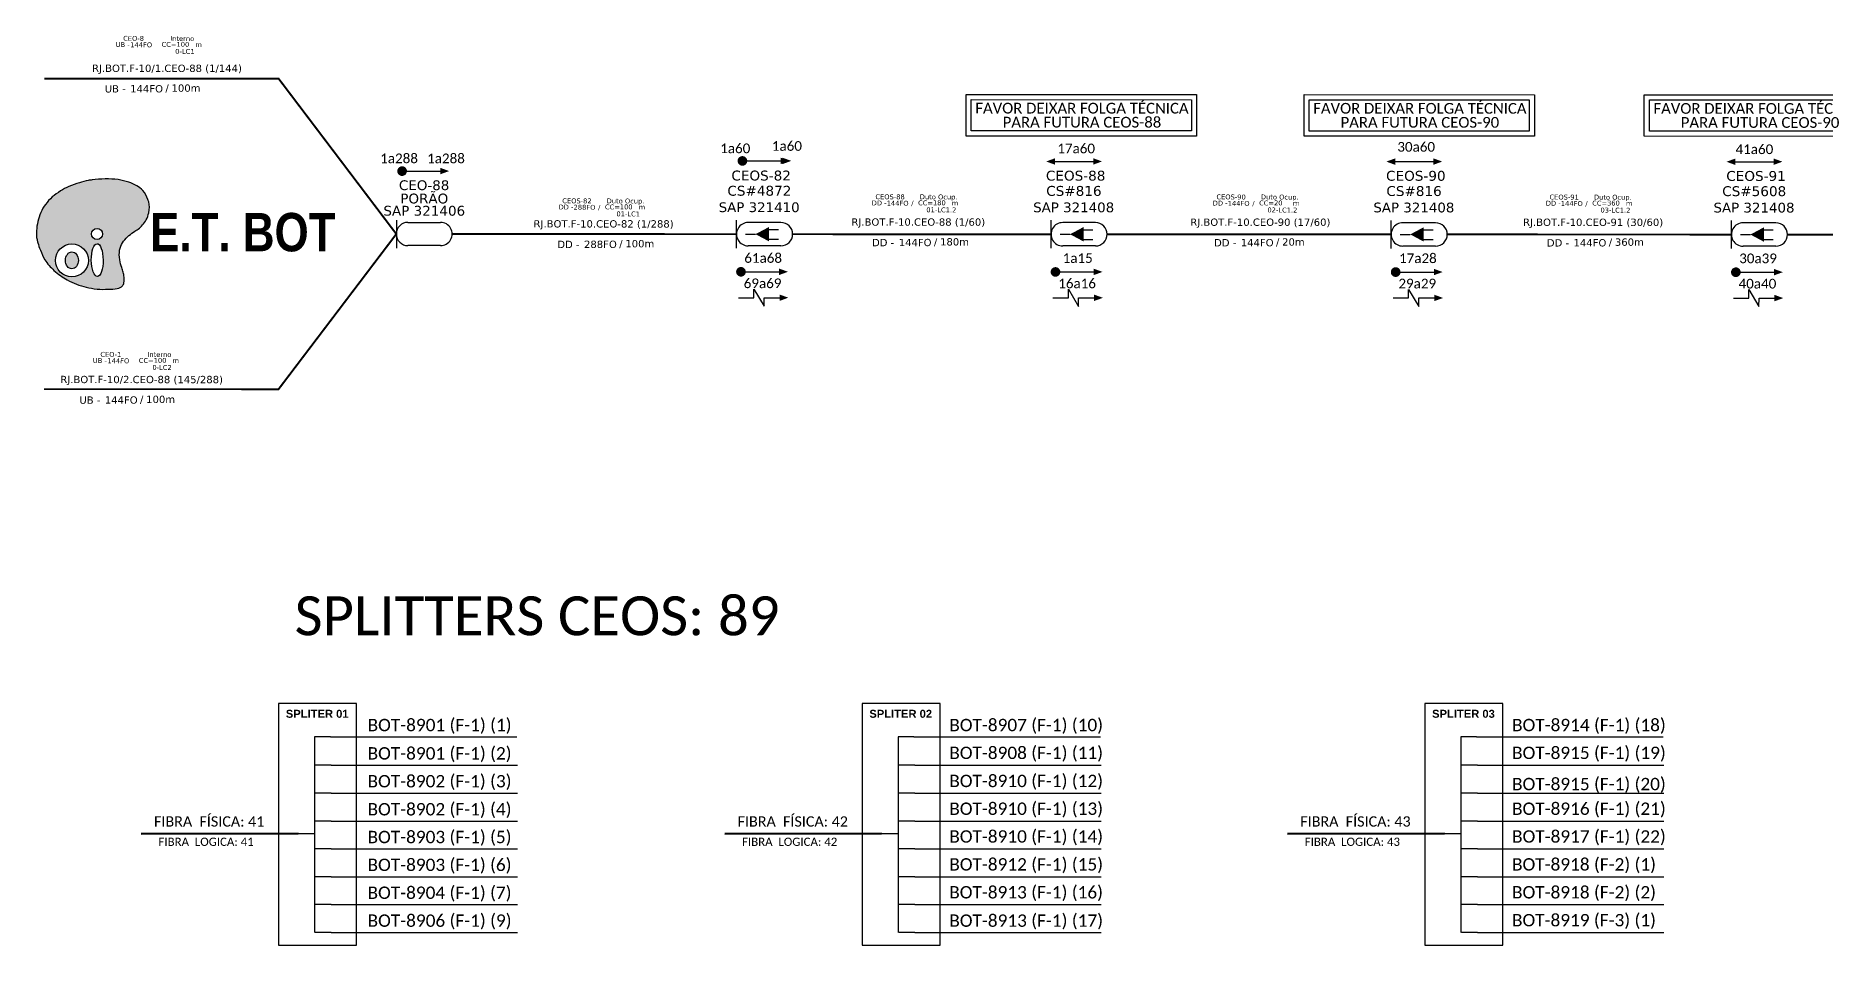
# Model space of a CAD drawing. Header units: millimetres. Extents: x 173500 to 235718, y 275831 to 364053.
# Drawn here: x 174985 to 214691, y 343879 to 364053 of the extents above; entities that cross this region are included whole.
import ezdxf
from ezdxf.enums import TextEntityAlignment as Align

# ---------------------------------------------------------------- set-up
doc = ezdxf.new("R2010")
doc.units = ezdxf.units.MM
doc.header["$LTSCALE"] = 0.1
doc.header["$MEASUREMENT"] = 0
for name, color, linetype in [('20.4-CEOS', 1, 'Continuous'), ('20.5-CABO AÉREO', 1, 'Continuous'), ('20.5-CEO', 1, 'Continuous'), ('E.T.', 7, 'Continuous'), ('label_cabos', 7, 'Continuous'), ('SETA', 7, 'Continuous')]:
    doc.layers.add(name, color=color, linetype=linetype)
doc.layers.add('40.1-ETIQUETAS', color=1, linetype='Continuous', lineweight=20)
doc.styles.add('siredit', font='verdana.ttf')
doc.styles.get("Standard").update_dxf_attribs({"font": 'arial.ttf'})
doc.styles.add('SWISS BIT', font='swisscb.ttf')

# ---------------------------------------------------------------- blocks, each defined once
blk = doc.blocks.new('ETIQUETA_RS5F')
at = {"layer": '40.1-ETIQUETAS', "color": 0, "style": 'siredit'}
blk.add_text('/', height=1.5, dxfattribs=at).set_placement((1.55, -1.95), align=Align.MIDDLE_RIGHT)
for tag, p in [('ETIQUETA_R_PRIMARIA', (1.18, 4.1)), ('ETIQUETA_R_SECUNDARIA', (1.18, 2.1)), ('F_ATIVAS/F_MORTAS', (1.11, -4.24))]:
    blk.add_attdef(tag, text='', height=1.5, dxfattribs=at).set_placement(p, align=Align.MIDDLE_CENTER)
for tag, p in [('TIPO_CABO', (-6.62, -2.12)), ('CAP_CABO', (0.37, -2.09))]:
    blk.add_attdef(tag, text='', height=1.5, dxfattribs=at).set_placement(p, align=Align.MIDDLE_RIGHT)
blk.add_attdef('METROS', text='', height=1.5, dxfattribs=at).set_placement((2.11, -1.95), align=Align.MIDDLE_LEFT)
for tag, p in [('FUSÃO_1', (0.82, -8.39)), ('FUSÃO_2', (0.82, -10.6)), ('FUSÃO_3', (0.82, -12.93)), ('FUSÃO_4', (0.82, -15.14)), ('FUSÃO_5', (0.82, -17.16))]:
    blk.add_attdef(tag, text='', height=1.5, dxfattribs=at).set_placement(p, align=Align.CENTER)
blk = doc.blocks.new('OI')
h = blk.add_hatch(color=40)
edge = h.paths.add_edge_path()
edge.add_spline(control_points=[(4.35, -0.67), (3.92, -0.99), (3.26, -1.5), (2.81, -2.59), (2.9, -3.5), (3.06, -4.27), (3.31, -4.85), (3.37, -5.39), (3.4, -5.88), (3.2, -6.4), (2.54, -6.61), (1.65, -6.63), (0.55, -6.67), (-0.56, -6.42), (-1.61, -6.14), (-2.77, -5.61), (-3.92, -4.77), (-4.89, -3.7), (-5.34, -2.65), (-5.6, -1.94), (-5.85, -0.96), (-5.71, 0.47), (-5.1, 2.02), (-4.14, 3.02), (-3.3, 3.61), (-2.37, 4.16), (-1.36, 4.44), (-0.56, 4.7), (0.79, 4.85), (2.24, 4.97), (3.79, 4.57), (4.67, 4.21), (5.44, 3.65), (5.76, 2.99), (6.03, 2.21), (6.01, 1.46), (5.72, 0.64), (5.31, 0.08), (4.88, -0.38), (4.51, -0.55), (4.35, -0.67)], knot_values=[0, 0, 0, 0, 1.60434, 2.417191, 3.427595, 4.282808, 4.776746, 5.304182, 5.888771, 6.258406, 6.858137, 7.79129, 8.986195, 10.124242, 11.187857, 12.242908, 13.953784, 15.414161, 16.515391, 17.349188, 17.675853, 19.552021, 21.515531, 22.568638, 23.63245, 24.621084, 25.782718, 26.745347, 27.142653, 29.870543, 31.004649, 31.921532, 32.709589, 33.801391, 34.042471, 35.192333, 35.971461, 36.628871, 37.254359, 37.836911, 37.836911, 37.836911, 37.836911], degree=3, periodic=0)
h.paths.add_polyline_path([(1.13, -0.87, -1), (-0.04, -0.87, -1)], flags=16)
edge = h.paths.add_edge_path(flags=16)
edge.add_ellipse((0.56, -3.59), major_axis=(-0.02, 1.71), ratio=0.361305, start_angle=0, end_angle=360)
h.paths.add_polyline_path([(-0.36, -3.62, -1), (-3.8, -3.62, -1)], flags=16)
edge = h.paths.add_edge_path(flags=0)
edge.add_ellipse((-2.08, -3.62), major_axis=(0, 0.885), ratio=0.758294, start_angle=0, end_angle=360)
at = {"color": 40}
for centre, radius in [((0.54, -0.87), 0.587), ((-2.08, -3.62), 1.72)]:
    blk.add_circle(centre, radius, dxfattribs=at)
blk.add_ellipse((-2.08, -3.62), major_axis=(0, 0.885), ratio=0.758294, start_param=-3.141592653589792, end_param=3.141592653589792, dxfattribs=at)
blk.add_ellipse((0.56, -3.59), major_axis=(-0.02, 1.71), ratio=0.361305, dxfattribs=at)
at = {"color": 40, "start_tangent": (-0.800898, -0.598801), "end_tangent": (-0.800898, -0.598801)}
blk.add_spline([(4.35, -0.67), (3.2, -1.78), (2.9, -2.54), (2.92, -3.55), (3.12, -4.38), (3.28, -4.85), (3.37, -5.37), (3.35, -5.95), (3.2, -6.29), (2.66, -6.55), (1.73, -6.63), (0.54, -6.62), (-0.58, -6.41), (-1.6, -6.11), (-2.56, -5.67), (-3.95, -4.67), (-4.89, -3.56), (-5.37, -2.56), (-5.64, -1.78), (-5.72, -1.46), (-5.63, 0.42), (-4.84, 2.22), (-4.13, 2.99), (-3.27, 3.62), (-2.4, 4.09), (-1.3, 4.47), (-0.37, 4.72), (0.02, 4.77), (2.75, 4.8), (3.85, 4.53), (4.69, 4.16), (5.31, 3.68), (5.85, 2.73), (5.93, 2.5), (5.94, 1.35), (5.67, 0.62), (5.29, 0.08), (4.84, -0.36), (4.35, -0.67)], degree=3, dxfattribs=at)
blk = doc.blocks.new('Inst CB DT OCUP CFOA-SM-DD-S-288-TS')
at = {"layer": 'label_cabos', "color": 0, "style": 'siredit'}
for tag, flags, p in [('ID_ATIVIDADE', 3, (1.31, 2.67)), ('FATOR', 1, (11.56, 2.55))]:
    blk.add_attdef(tag, text='', height=1, rotation=359.69, dxfattribs=dict(at, flags=flags)).set_placement(p, align=Align.MIDDLE_CENTER)
for tag, p in [('TIPO_CABO', (1.11, 0)), ('DESTINO_CABO', (3.13, 1.26)), ('CABO', (4.69, -0.05)), ('/', (7.71, -0.05)), ('LANCE', (10.41, 0.02)), ('TIPO_CABO', (13.11, 1.24)), ('UND', (16.46, 0)), ('FID', (13.65, -1.41))]:
    blk.add_attdef(tag, text='', height=1, rotation=359.69, dxfattribs=at).set_placement(p, align=Align.MIDDLE_CENTER)
blk.add_attdef('QTDE', (11.93, -0.45), '', height=1, rotation=359.69, dxfattribs=at)
blk = doc.blocks.new('Inst CB DT OCUP CFOA-SM-DD-S-144')
at = {"layer": 'label_cabos', "color": 0, "style": 'siredit'}
for tag, flags, p in [('ID_ATIVIDADE', 3, (1.31, 2.67)), ('FATOR', 1, (11.56, 2.55))]:
    blk.add_attdef(tag, text='', height=1, rotation=359.69, dxfattribs=dict(at, flags=flags)).set_placement(p, align=Align.MIDDLE_CENTER)
for tag, p in [('TIPO_CABO', (1.11, 0)), ('DESTINO_CABO', (3.13, 1.26)), ('CABO', (4.69, -0.05)), ('/', (7.71, -0.05)), ('LANCE', (10.41, 0.02)), ('TIPO_CABO', (13.11, 1.24)), ('UND', (16.46, 0)), ('FID', (13.65, -1.41))]:
    blk.add_attdef(tag, text='', height=1, rotation=359.69, dxfattribs=at).set_placement(p, align=Align.MIDDLE_CENTER)
blk.add_attdef('QTDE', (11.93, -0.45), '', height=1, rotation=359.69, dxfattribs=at)
blk = doc.blocks.new('Inst CB INT CFOI-SM-UB-144')
at = {"layer": 'label_cabos', "color": 0, "style": 'siredit'}
for tag, flags, p in [('ID_ATIVIDADE', 3, (1.31, 2.67)), ('/', 2, (7.71, -0.05)), ('FATOR', 1, (11.56, 2.55))]:
    blk.add_attdef(tag, text='', height=1, rotation=359.69, dxfattribs=dict(at, flags=flags)).set_placement(p, align=Align.MIDDLE_CENTER)
for tag, p in [('TIPO_CABO', (1.11, 0)), ('DESTINO_CABO', (3.13, 1.26)), ('CABO', (4.69, -0.05)), ('LANCE', (10.41, 0.02)), ('TIPO_CABO', (13.11, 1.24)), ('UND', (16.46, 0)), ('FID', (13.65, -1.41))]:
    blk.add_attdef(tag, text='', height=1, rotation=359.69, dxfattribs=at).set_placement(p, align=Align.MIDDLE_CENTER)
blk.add_attdef('QTDE', (11.93, -0.45), '', height=1, rotation=359.69, dxfattribs=at)
blk = doc.blocks.new('*U54')
at = {"layer": '20.5-CEO'}
for p, q in [((-1.56, 1.26), (1.8, 1.26)), ((1.8, -1.13), (-1.56, -1.13))]:
    blk.add_line(p, q, dxfattribs=at)
blk.add_lwpolyline([(-2.75, 1.51), (-2.75, -1.38)], dxfattribs=at)
for centre, start, end in [((-1.56, 0.07), 90, 270), ((1.8, 0.07), 270, 90)]:
    blk.add_arc(centre, 1.2, start, end, dxfattribs=at)
at = {"layer": '20.5-CEO', "color": 7, "style": 'siredit'}
for tag, p in [('FID', (0.11, 5.61)), ('LOCAL', (0.12, 4.23)), ('SAP', (0.12, 2.97)), ('FIBRAS_RESERVA', (0.12, -1.94))]:
    blk.add_attdef(tag, text='', height=1.01, dxfattribs=at).set_placement(p, align=Align.TOP_CENTER)
for tag, flags, p in [('ID_ATIVIDADE', 3, (0.11, -3.51)), ('FATOR', 1, (0.11, -4.82))]:
    blk.add_attdef(tag, text='', height=1.01, dxfattribs=dict(at, flags=flags)).set_placement(p, align=Align.TOP_CENTER)
at = {"layer": '20.5-CEO', "color": 7, "style": 'siredit', "flags": 3}
blk.add_attdef('QTDE', (-4.88, -7.06), '', height=1.01, dxfattribs=at)

msp = doc.modelspace()

# ---------------------------------------------------------------- linework, layer by layer
at = {"color": 7, "linetype": 'Continuous'}
for p, q in [((181169, 348500), (181169, 344157)), ((181521, 348500), (181169, 348500)), ((194118, 348500), (194118, 344157)), ((194470, 348500), (194118, 348500)), ((206604, 348500), (206604, 344157)), ((206956, 348500), (206604, 348500)), ((181539, 347871), (181187, 347871)), ((194488, 347871), (194136, 347871)), ((206974, 347871), (206622, 347871)), ((181539, 347252), (181187, 347252)), ((194488, 347252), (194136, 347252)), ((206974, 347252), (206622, 347252)), ((180804, 346357), (181168, 346357)), ((181539, 346630), (181187, 346630)), ((193753, 346357), (194117, 346357)), ((194488, 346630), (194136, 346630)), ((206240, 346357), (206603, 346357)), ((206974, 346630), (206622, 346630)), ((181539, 346014), (181187, 346014)), ((194488, 346014), (194136, 346014)), ((206974, 346014), (206622, 346014)), ((181539, 345397), (181187, 345397)), ((194488, 345397), (194136, 345397)), ((206974, 345397), (206622, 345397)), ((181539, 344778), (181187, 344778)), ((194488, 344778), (194136, 344778)), ((206974, 344778), (206622, 344778)), ((181539, 344160), (181187, 344160)), ((194488, 344160), (194136, 344160)), ((206974, 344160), (206622, 344160))]:
    msp.add_line(p, q, dxfattribs=at)
at = {"color": 10, "linetype": 'Continuous'}
for p, q in [((181521, 348500), (185658, 348498)), ((194470, 348500), (198607, 348498)), ((206956, 348500), (211093, 348498)), ((181539, 347871), (185676, 347870)), ((194488, 347871), (198625, 347870)), ((206974, 347871), (211111, 347870)), ((181539, 347253), (185676, 347252)), ((194488, 347253), (198625, 347252)), ((206974, 347253), (211111, 347252)), ((181539, 346631), (185676, 346630)), ((194488, 346631), (198625, 346630)), ((206974, 346631), (211111, 346630)), ((181539, 346015), (185676, 346014)), ((194488, 346015), (198625, 346014)), ((206974, 346015), (211111, 346014)), ((181539, 345398), (185676, 345397)), ((194488, 345398), (198625, 345397)), ((206974, 345398), (211111, 345397)), ((181539, 344779), (185676, 344778)), ((194488, 344779), (198625, 344778)), ((206974, 344779), (211111, 344778)), ((181539, 344160), (185676, 344159)), ((194487, 344160), (198625, 344159)), ((206974, 344160), (211111, 344159))]:
    msp.add_line(p, q, dxfattribs=at)
at = {"color": 1, "linetype": 'Continuous', "lineweight": 60}
for p, q in [((180804, 346357), (177326, 346346)), ((193753, 346357), (190275, 346346)), ((206240, 346357), (202761, 346346))]:
    msp.add_line(p, q, dxfattribs=at)
at = {"color": 3, "ltscale": 9e-07}
for points in [[(195630, 362751), (200741, 362749), (200741, 361827), (195630, 361829)], [(195744, 362637), (200627, 362635), (200627, 361941), (195743, 361943)], [(203128, 362748), (208239, 362746), (208239, 361825), (203128, 361827)], [(203242, 362634), (208125, 362632), (208125, 361938), (203242, 361940)], [(210677, 362745), (215787, 362743), (215787, 361822), (210676, 361824)], [(210790, 362631), (215674, 362630), (215673, 361935), (210790, 361937)]]:
    msp.add_lwpolyline(points, close=True, dxfattribs=at)
at = {"color": 0, "const_width": 107}
for points in [[(190611, 361277, 1), (190718, 361277, 1)], [(183060, 361051, 1), (183167, 361051, 1)], [(190579, 358817, 1), (190686, 358817, 1)], [(197558, 358814, 1), (197665, 358814, 1)], [(205106, 358811, 1), (205214, 358811, 1)], [(212655, 358808, 1), (212762, 358808, 1)]]:
    msp.add_lwpolyline(points, format="xyb", close=True, dxfattribs=at)
at = {"color": 0}
for points in [[(190919, 358243), (190920, 358432), (191146, 358054), (191146, 358243)], [(197898, 358240), (197899, 358430), (198125, 358051), (198125, 358240)], [(205447, 358237), (205447, 358427), (205673, 358048), (205673, 358237)], [(212995, 358234), (212995, 358424), (213221, 358045), (213222, 358234)]]:
    msp.add_lwpolyline(points, dxfattribs=at)
at = {"color": 7}
for points in [[(180372, 343879), (182100, 343879), (182100, 349244), (180372, 349244)], [(193321, 343879), (195049, 343879), (195049, 349244), (193321, 349244)], [(205808, 343879), (207536, 343879), (207536, 349244), (205808, 349244)]]:
    msp.add_lwpolyline(points, close=True, dxfattribs=at)
at = {"layer": '20.4-CEOS'}
for p, q in [((191519, 359911), (190793, 359911)), ((191519, 359393), (190793, 359393))]:
    msp.add_line(p, q, dxfattribs=at)
at = {"layer": '20.4-CEOS', "color": 252}
for p, q in [((198498, 359909), (197772, 359909)), ((206046, 359905), (205320, 359906)), ((213595, 359903), (212868, 359903)), ((198498, 359391), (197772, 359391)), ((206046, 359388), (205320, 359388)), ((213595, 359385), (212868, 359385))]:
    msp.add_line(p, q, dxfattribs=at)
at = {"layer": '20.4-CEOS'}
for points in [[(190534, 359340), (190534, 359965)], [(191242, 359755), (191462, 359755)], [(191242, 359755), (191462, 359755)], [(190735, 359652), (190955, 359652)], [(190735, 359652), (190955, 359652)], [(191242, 359539), (191462, 359539)], [(191242, 359539), (191462, 359539)]]:
    msp.add_lwpolyline(points, dxfattribs=at)
msp.add_lwpolyline([(190955, 359652, 0, 320, 0), (191255, 359652, 320, 320, 0)], format="xyseb", dxfattribs=at)
msp.add_lwpolyline([(190955, 359652, 0, 320, 0), (191255, 359652, 320, 320, 0)], format="xyseb", dxfattribs=at)
at = {"layer": '20.4-CEOS', "color": 252}
for points in [[(197513, 359338), (197513, 359962)], [(198221, 359752), (198441, 359752)], [(198221, 359752), (198441, 359752)], [(205061, 359335), (205061, 359959)], [(205769, 359749), (205990, 359749)], [(205769, 359749), (205990, 359749)], [(212609, 359332), (212609, 359956)], [(213318, 359746), (213538, 359746)], [(213318, 359746), (213538, 359746)], [(197714, 359650), (197934, 359650)], [(197714, 359650), (197934, 359650)], [(198221, 359537), (198441, 359537)], [(198221, 359537), (198441, 359537)], [(205262, 359647), (205483, 359647)], [(205262, 359647), (205483, 359647)], [(205769, 359534), (205990, 359534)], [(205769, 359534), (205990, 359534)], [(212810, 359644), (213031, 359644)], [(212810, 359644), (213031, 359644)], [(213317, 359531), (213538, 359531)], [(213317, 359531), (213538, 359531)]]:
    msp.add_lwpolyline(points, dxfattribs=at)
for points in [[(197934, 359650, 0, 320, 0), (198234, 359650, 320, 320, 0)], [(197934, 359650, 0, 320, 0), (198234, 359650, 320, 320, 0)], [(205483, 359647, 0, 320, 0), (205783, 359647, 320, 320, 0)], [(205483, 359647, 0, 320, 0), (205783, 359647, 320, 320, 0)], [(213031, 359644, 0, 320, 0), (213331, 359644, 320, 320, 0)], [(213031, 359644, 0, 320, 0), (213331, 359644, 320, 320, 0)]]:
    msp.add_lwpolyline(points, format="xyseb", dxfattribs=at)
at = {"layer": '20.4-CEOS'}
for centre, start, end in [((190793, 359652), 89.9784, 269.9784), ((191519, 359652), 269.9784, 89.9784)]:
    msp.add_arc(centre, 259, start, end, dxfattribs=at)
at = {"layer": '20.4-CEOS', "color": 252}
for centre, start, end in [((197772, 359650), 89.9784, 269.9784), ((198498, 359650), 269.9784, 89.9784), ((205320, 359647), 89.9784, 269.9784), ((206046, 359646), 269.9784, 89.9784), ((212868, 359644), 89.9784, 269.9784), ((213595, 359644), 269.9784, 89.9784)]:
    msp.add_arc(centre, 259, start, end, dxfattribs=at)
at = {"layer": '20.5-CABO AÉREO', "ltscale": 50, "const_width": 43.3}
for points in [[(175173, 363102), (180375, 363100), (182985, 359655)], [(175170, 356214), (180372, 356213), (182985, 359655)], [(184230, 359655), (190534, 359652)], [(191778, 359652), (197513, 359650)], [(198757, 359649), (205061, 359647)], [(206305, 359646), (212609, 359644)], [(213854, 359644), (219731, 359641)]]:
    msp.add_lwpolyline(points, dxfattribs=at)
at = {"layer": 'SETA', "color": 0}
for points in [[(183114, 361051), (184035, 361051)], [(190665, 361277), (191586, 361276)], [(190705, 361277), (191626, 361276)], [(197601, 361265), (198522, 361264)], [(205149, 361262), (206070, 361261)], [(212698, 361259), (213618, 361258)], [(190633, 358817), (191554, 358816)], [(197612, 358814), (198533, 358814)], [(205160, 358811), (206081, 358811)], [(212708, 358808), (213629, 358808)], [(190577, 358243), (190919, 358243)], [(191146, 358243), (191488, 358243)], [(197556, 358241), (197898, 358240)], [(198125, 358240), (198467, 358240)], [(205105, 358237), (205447, 358237)], [(205673, 358237), (206015, 358237)], [(212653, 358235), (212995, 358234)], [(213222, 358234), (213564, 358234)]]:
    msp.add_lwpolyline(points, dxfattribs=at)
for points in [[(191512, 361349), (191708, 361278), (191512, 361206)], [(191552, 361349), (191748, 361278), (191552, 361206)], [(197601, 361336), (197405, 361265), (197601, 361193)], [(198448, 361337), (198644, 361266), (198448, 361194)], [(205149, 361333), (204953, 361262), (205149, 361190)], [(205996, 361334), (206192, 361263), (205996, 361191)], [(212698, 361330), (212501, 361259), (212697, 361187)], [(213545, 361331), (213741, 361260), (213545, 361188)], [(183961, 361124), (184157, 361052), (183961, 360981)], [(191480, 358889), (191676, 358818), (191480, 358746)], [(198459, 358887), (198655, 358815), (198459, 358744)], [(206007, 358884), (206203, 358812), (206007, 358741)], [(213555, 358881), (213752, 358809), (213555, 358738)], [(191488, 358314), (191684, 358243), (191488, 358171)], [(198467, 358312), (198663, 358240), (198467, 358169)], [(206015, 358309), (206212, 358237), (206015, 358166)], [(213564, 358306), (213760, 358234), (213564, 358163)]]:
    msp.add_solid(points, dxfattribs=at)

# ---------------------------------------------------------------- block references
at = {"color": 6, "lineweight": 0}
ref = msp.add_blockref('Inst CB DT OCUP CFOA-SM-DD-S-144', (193602, 360344), dxfattribs=dict(at, xscale=108.2047170177385, yscale=108.2047170177385, zscale=108.2047170177385, rotation=359.978438753622))
ref.add_attrib('DESTINO_CABO', 'CEOS-88', dxfattribs={"layer": 'label_cabos', "color": 0, "height": 108.2, "rotation": 359.6684, "style": 'siredit'}).set_placement((193941, 360481), align=Align.MIDDLE_CENTER)
ref.add_attrib('TIPO_CABO', 'Duto Ocup.', dxfattribs={"layer": 'label_cabos', "color": 0, "height": 108.2, "rotation": 359.6684, "style": 'siredit'}).set_placement((195020, 360479), align=Align.MIDDLE_CENTER)
ref.add_attrib('/', '/', dxfattribs={"layer": 'label_cabos', "color": 0, "height": 108, "rotation": 359.6684, "style": 'siredit'}).set_placement((194436, 360339), align=Align.MIDDLE_CENTER)
ref.add_attrib('FID', '01-LC1.2', dxfattribs={"layer": 'label_cabos', "color": 0, "height": 108.2, "rotation": 359.6684, "style": 'siredit'}).set_placement((195078, 360191), align=Align.MIDDLE_CENTER)
ref.add_attrib('LANCE', 'CC=', dxfattribs={"layer": 'label_cabos', "color": 0, "height": 108.2, "rotation": 359.6684, "style": 'siredit'}).set_placement((194728, 360346), align=Align.MIDDLE_CENTER)
ref.add_attrib('UND', 'm', dxfattribs={"layer": 'label_cabos', "color": 0, "height": 108, "rotation": 359.6684, "style": 'siredit'}).set_placement((195383, 360344), align=Align.MIDDLE_CENTER)
ref.add_attrib('CABO', '144FO', dxfattribs={"layer": 'label_cabos', "color": 0, "height": 108.2, "rotation": 359.6684, "style": 'siredit'}).set_placement((194109, 360339), align=Align.MIDDLE_CENTER)
ref.add_attrib('TIPO_CABO', 'DD - ', dxfattribs={"layer": 'label_cabos', "color": 0, "height": 108.2, "rotation": 359.6684, "style": 'siredit'}).set_placement((193722, 360344), align=Align.MIDDLE_CENTER)
ref.add_attrib('QTDE', '180', (194892, 360295), dxfattribs={"layer": 'label_cabos', "color": 0, "height": 108.2, "rotation": 359.6684, "style": 'siredit'})
ref = msp.add_blockref('Inst CB DT OCUP CFOA-SM-DD-S-144', (201169, 360342), dxfattribs=dict(at, xscale=108.2047170177385, yscale=108.2047170177385, zscale=108.2047170177385, rotation=359.978438753622))
ref.add_attrib('DESTINO_CABO', 'CEOS-90', dxfattribs={"layer": 'label_cabos', "color": 0, "height": 108.2, "rotation": 359.6684, "style": 'siredit'}).set_placement((201508, 360478), align=Align.MIDDLE_CENTER)
ref.add_attrib('TIPO_CABO', 'Duto Ocup.', dxfattribs={"layer": 'label_cabos', "color": 0, "height": 108.2, "rotation": 359.6684, "style": 'siredit'}).set_placement((202588, 360476), align=Align.MIDDLE_CENTER)
ref.add_attrib('/', '/', dxfattribs={"layer": 'label_cabos', "color": 0, "height": 108, "rotation": 359.6684, "style": 'siredit'}).set_placement((202004, 360336), align=Align.MIDDLE_CENTER)
ref.add_attrib('FID', '02-LC1.2', dxfattribs={"layer": 'label_cabos', "color": 0, "height": 108.2, "rotation": 359.6684, "style": 'siredit'}).set_placement((202646, 360188), align=Align.MIDDLE_CENTER)
ref.add_attrib('LANCE', 'CC=', dxfattribs={"layer": 'label_cabos', "color": 0, "height": 108.2, "rotation": 359.6684, "style": 'siredit'}).set_placement((202295, 360344), align=Align.MIDDLE_CENTER)
ref.add_attrib('UND', 'm', dxfattribs={"layer": 'label_cabos', "color": 0, "height": 108, "rotation": 359.6684, "style": 'siredit'}).set_placement((202951, 360341), align=Align.MIDDLE_CENTER)
ref.add_attrib('CABO', '144FO', dxfattribs={"layer": 'label_cabos', "color": 0, "height": 108.2, "rotation": 359.6684, "style": 'siredit'}).set_placement((201676, 360336), align=Align.MIDDLE_CENTER)
ref.add_attrib('TIPO_CABO', 'DD - ', dxfattribs={"layer": 'label_cabos', "color": 0, "height": 108.2, "rotation": 359.6684, "style": 'siredit'}).set_placement((201289, 360341), align=Align.MIDDLE_CENTER)
ref.add_attrib('QTDE', '20', (202460, 360292), dxfattribs={"layer": 'label_cabos', "color": 0, "height": 108.2, "rotation": 359.6684, "style": 'siredit'})
ref = msp.add_blockref('Inst CB DT OCUP CFOA-SM-DD-S-144', (208560, 360339), dxfattribs=dict(at, xscale=108.2047170177385, yscale=108.2047170177385, zscale=108.2047170177385, rotation=359.978438753622))
ref.add_attrib('DESTINO_CABO', 'CEOS-91', dxfattribs={"layer": 'label_cabos', "color": 0, "height": 108.2, "rotation": 359.6684, "style": 'siredit'}).set_placement((208898, 360475), align=Align.MIDDLE_CENTER)
ref.add_attrib('TIPO_CABO', 'Duto Ocup.', dxfattribs={"layer": 'label_cabos', "color": 0, "height": 108.2, "rotation": 359.6684, "style": 'siredit'}).set_placement((209978, 360473), align=Align.MIDDLE_CENTER)
ref.add_attrib('/', '/', dxfattribs={"layer": 'label_cabos', "color": 0, "height": 108, "rotation": 359.6684, "style": 'siredit'}).set_placement((209394, 360333), align=Align.MIDDLE_CENTER)
ref.add_attrib('FID', '03-LC1.2', dxfattribs={"layer": 'label_cabos', "color": 0, "height": 108.2, "rotation": 359.6684, "style": 'siredit'}).set_placement((210036, 360185), align=Align.MIDDLE_CENTER)
ref.add_attrib('LANCE', 'CC=', dxfattribs={"layer": 'label_cabos', "color": 0, "height": 108.2, "rotation": 359.6684, "style": 'siredit'}).set_placement((209686, 360341), align=Align.MIDDLE_CENTER)
ref.add_attrib('UND', 'm', dxfattribs={"layer": 'label_cabos', "color": 0, "height": 108, "rotation": 359.6684, "style": 'siredit'}).set_placement((210341, 360338), align=Align.MIDDLE_CENTER)
ref.add_attrib('CABO', '144FO', dxfattribs={"layer": 'label_cabos', "color": 0, "height": 108.2, "rotation": 359.6684, "style": 'siredit'}).set_placement((209067, 360333), align=Align.MIDDLE_CENTER)
ref.add_attrib('TIPO_CABO', 'DD - ', dxfattribs={"layer": 'label_cabos', "color": 0, "height": 108.2, "rotation": 359.6684, "style": 'siredit'}).set_placement((208680, 360338), align=Align.MIDDLE_CENTER)
ref.add_attrib('QTDE', '360', (209850, 360289), dxfattribs={"layer": 'label_cabos', "color": 0, "height": 108.2, "rotation": 359.6684, "style": 'siredit'})
at = {"layer": '20.5-CEO', "color": 0, "lineweight": 0}
ref = msp.add_blockref('*U54', (183578, 359641), dxfattribs=dict(at, xscale=215.3087248301775, yscale=215.3087248301674, zscale=215.3087248301674, rotation=359.978438753622))
ref.add_attrib('LOCAL', 'PORÃO', dxfattribs={"color": 7, "height": 218.3, "rotation": 359.9784, "style": 'siredit'}).set_placement((183605, 360552), align=Align.TOP_CENTER)
ref.add_attrib('SAP', 'SAP 321406', dxfattribs={"color": 7, "height": 218.3, "rotation": 359.9784, "style": 'siredit'}).set_placement((183605, 360281), align=Align.TOP_CENTER)
ref.add_attrib('FID', 'CEO-88', dxfattribs={"layer": '20.4-CEOS', "color": 7, "height": 217.4, "rotation": 359.9784, "style": 'siredit'}).set_placement((183602, 360847), align=Align.TOP_CENTER)
at = {"layer": '40.1-ETIQUETAS', "color": 0}
ref = msp.add_blockref('ETIQUETA_RS5F', (177768, 363104), dxfattribs=dict(at, xscale=108.2047170177385, yscale=108.2047170177385, zscale=108.2047170177385, rotation=359.978438753622))
ref.add_attrib('ETIQUETA_R_SECUNDARIA', 'RJ.BOT.F-10/1.CEO-88 (1/144)', dxfattribs={"color": 0, "height": 162.31, "rotation": 359.9784, "style": 'siredit'}).set_placement((177896, 363332), align=Align.MIDDLE_CENTER)
ref.add_attrib('TIPO_CABO', 'UB - ', dxfattribs={"color": 0, "height": 162.3, "rotation": 359.9784, "style": 'siredit'}).set_placement((177052, 362876), align=Align.MIDDLE_RIGHT)
ref.add_attrib('CAP_CABO', '144FO', dxfattribs={"color": 0, "height": 162.3, "rotation": 359.9784, "style": 'siredit'}).set_placement((177808, 362878), align=Align.MIDDLE_RIGHT)
ref.add_attrib('METROS', '100m', dxfattribs={"color": 0, "height": 162.3, "rotation": 359.9784, "style": 'siredit'}).set_placement((177997, 362893), align=Align.MIDDLE_LEFT)
ref = msp.add_blockref('ETIQUETA_RS5F', (177205, 356200), dxfattribs=dict(at, xscale=108.2047170177385, yscale=108.2047170177385, zscale=108.2047170177385, rotation=359.978438753622))
ref.add_attrib('ETIQUETA_R_SECUNDARIA', 'RJ.BOT.F-10/2.CEO-88 (145/288)', dxfattribs={"color": 0, "height": 162.31, "rotation": 359.9784, "style": 'siredit'}).set_placement((177334, 356428), align=Align.MIDDLE_CENTER)
ref.add_attrib('TIPO_CABO', 'UB - ', dxfattribs={"color": 0, "height": 162.3, "rotation": 359.9784, "style": 'siredit'}).set_placement((176490, 355971), align=Align.MIDDLE_RIGHT)
ref.add_attrib('CAP_CABO', '144FO', dxfattribs={"color": 0, "height": 162.3, "rotation": 359.9784, "style": 'siredit'}).set_placement((177245, 355973), align=Align.MIDDLE_RIGHT)
ref.add_attrib('METROS', '100m', dxfattribs={"color": 0, "height": 162.3, "rotation": 359.9784, "style": 'siredit'}).set_placement((177434, 355988), align=Align.MIDDLE_LEFT)
at = {"layer": 'E.T.', "color": 7, "xscale": 212.6535319461473, "yscale": 212.6535302579463, "zscale": 212.6535301134612, "rotation": 359.978438753622}
msp.add_blockref('OI', (176229, 359841), dxfattribs=at)
at = {"layer": 'label_cabos', "color": 6, "lineweight": 0}
ref = msp.add_blockref('Inst CB INT CFOI-SM-UB-144', (176816, 363859), dxfattribs=dict(at, xscale=108.2047170177385, yscale=108.2047170177385, zscale=108.2047170177385, rotation=359.978438753622))
ref.add_attrib('DESTINO_CABO', 'CEO-8', dxfattribs={"color": 0, "height": 108.2, "rotation": 359.6684, "style": 'siredit'}).set_placement((177155, 363996), align=Align.MIDDLE_CENTER)
ref.add_attrib('CABO', '144FO', dxfattribs={"color": 0, "height": 108.2, "rotation": 359.6684, "style": 'siredit'}).set_placement((177323, 363853), align=Align.MIDDLE_CENTER)
ref.add_attrib('TIPO_CABO', 'Interno', dxfattribs={"color": 0, "height": 108.2, "rotation": 359.6684, "style": 'siredit'}).set_placement((178234, 363993), align=Align.MIDDLE_CENTER)
ref.add_attrib('FID', '0-LC1', dxfattribs={"color": 0, "height": 108.2, "rotation": 359.6684, "style": 'siredit'}).set_placement((178293, 363706), align=Align.MIDDLE_CENTER)
ref.add_attrib('LANCE', 'CC=', dxfattribs={"color": 0, "height": 108.2, "rotation": 359.6684, "style": 'siredit'}).set_placement((177942, 363861), align=Align.MIDDLE_CENTER)
ref.add_attrib('UND', 'm', dxfattribs={"color": 0, "height": 108, "rotation": 359.6684, "style": 'siredit'}).set_placement((178597, 363859), align=Align.MIDDLE_CENTER)
ref.add_attrib('TIPO_CABO', 'UB - ', dxfattribs={"color": 0, "height": 108.2, "rotation": 359.6684, "style": 'siredit'}).set_placement((176936, 363859), align=Align.MIDDLE_CENTER)
ref.add_attrib('QTDE', '100', (178107, 363810), dxfattribs={"color": 0, "height": 108.2, "rotation": 359.6684, "style": 'siredit'})
ref = msp.add_blockref('Inst CB DT OCUP CFOA-SM-DD-S-288-TS', (186654, 360254), dxfattribs=dict(at, xscale=108.2047170177385, yscale=108.2047170177385, zscale=108.2047170177385, rotation=359.978438753622))
ref.add_attrib('DESTINO_CABO', 'CEOS-82', dxfattribs={"color": 0, "height": 108.2, "rotation": 359.6684, "style": 'siredit'}).set_placement((186993, 360391), align=Align.MIDDLE_CENTER)
ref.add_attrib('TIPO_CABO', 'Duto Ocup.', dxfattribs={"color": 0, "height": 108.2, "rotation": 359.6684, "style": 'siredit'}).set_placement((188072, 360389), align=Align.MIDDLE_CENTER)
ref.add_attrib('/', '/', dxfattribs={"color": 0, "height": 108, "rotation": 359.6684, "style": 'siredit'}).set_placement((187488, 360249), align=Align.MIDDLE_CENTER)
ref.add_attrib('FID', '01-LC1', dxfattribs={"color": 0, "height": 108.2, "rotation": 359.6684, "style": 'siredit'}).set_placement((188130, 360101), align=Align.MIDDLE_CENTER)
ref.add_attrib('LANCE', 'CC=', dxfattribs={"color": 0, "height": 108.2, "rotation": 359.6684, "style": 'siredit'}).set_placement((187780, 360256), align=Align.MIDDLE_CENTER)
ref.add_attrib('UND', 'm', dxfattribs={"color": 0, "height": 108, "rotation": 359.6684, "style": 'siredit'}).set_placement((188435, 360254), align=Align.MIDDLE_CENTER)
ref.add_attrib('CABO', '288FO', dxfattribs={"color": 0, "height": 108.2, "rotation": 359.6684, "style": 'siredit'}).set_placement((187161, 360249), align=Align.MIDDLE_CENTER)
ref.add_attrib('TIPO_CABO', 'DD - ', dxfattribs={"color": 0, "height": 108.2, "rotation": 359.6684, "style": 'siredit'}).set_placement((186774, 360254), align=Align.MIDDLE_CENTER)
ref.add_attrib('QTDE', '100', (187944, 360205), dxfattribs={"color": 0, "height": 108.2, "rotation": 359.6684, "style": 'siredit'})
ref = msp.add_blockref('Inst CB INT CFOI-SM-UB-144', (176310, 356848), dxfattribs=dict(at, xscale=108.2047170177385, yscale=108.2047170177385, zscale=108.2047170177385, rotation=359.978438753622))
ref.add_attrib('DESTINO_CABO', 'CEO-1', dxfattribs={"color": 0, "height": 108.2, "rotation": 359.6684, "style": 'siredit'}).set_placement((176649, 356985), align=Align.MIDDLE_CENTER)
ref.add_attrib('CABO', '144FO', dxfattribs={"color": 0, "height": 108.2, "rotation": 359.6684, "style": 'siredit'}).set_placement((176817, 356843), align=Align.MIDDLE_CENTER)
ref.add_attrib('TIPO_CABO', 'Interno', dxfattribs={"color": 0, "height": 108.2, "rotation": 359.6684, "style": 'siredit'}).set_placement((177728, 356983), align=Align.MIDDLE_CENTER)
ref.add_attrib('FID', '0-LC2', dxfattribs={"color": 0, "height": 108.2, "rotation": 359.6684, "style": 'siredit'}).set_placement((177787, 356695), align=Align.MIDDLE_CENTER)
ref.add_attrib('LANCE', 'CC=', dxfattribs={"color": 0, "height": 108.2, "rotation": 359.6684, "style": 'siredit'}).set_placement((177436, 356850), align=Align.MIDDLE_CENTER)
ref.add_attrib('UND', 'm', dxfattribs={"color": 0, "height": 108, "rotation": 359.6684, "style": 'siredit'}).set_placement((178091, 356848), align=Align.MIDDLE_CENTER)
ref.add_attrib('TIPO_CABO', 'UB - ', dxfattribs={"color": 0, "height": 108.2, "rotation": 359.6684, "style": 'siredit'}).set_placement((176430, 356848), align=Align.MIDDLE_CENTER)
ref.add_attrib('QTDE', '100', (177601, 356799), dxfattribs={"color": 0, "height": 108.2, "rotation": 359.6684, "style": 'siredit'})

# ---------------------------------------------------------------- texts
at = {"color": 0, "attachment_point": 5, "rotation": 359.9784}
for s, insert, char_height, width in [('{\\fCalibri|b0|i0|c0|p34;FAVOR DEIXAR FOLGA TÉCNICA}', (198199, 362446), 238.05, 5071.61), ('{\\fCalibri|b0|i0|c0|p34;FAVOR DEIXAR FOLGA TÉCNICA}', (205697, 362443), 238.05, 5071.61), ('{\\fCalibri|b0|i0|c0|p34;FAVOR DEIXAR FOLGA TÉCNICA}', (213246, 362440), 238.05, 5071.61), ('{\\fCalibri|b0|i0|c0|p34;PARA FUTURA CEOS-88}', (198199, 362135), 238.05, 5071.61), ('{\\fCalibri|b0|i0|c0|p34;PARA FUTURA CEOS-90}', (205697, 362132), 238.05, 5071.61), ('{\\fCalibri|b0|i0|c0|p34;PARA FUTURA CEOS-90}', (213245, 362129), 238.05, 5071.61), ('{\\fCalibri|b0|i0|c0|p34;\\C7;1a60}', (191652, 361608), 214.25, 2716.5), ('{\\fCalibri|b0|i0|c0|p34;\\C7;1a288}', (184087, 361332), 214.25, 2716.5), ('{\\fCalibri|b0|i0|c0|p34;\\C7;1a60}', (190506, 361555), 214.25, 2716.5), ('{\\fCalibri|b0|i0|c0|p34;17a60}', (198070, 361553), 214.25, 2716.5), ('{\\fCalibri|b0|i0|c0|p34;30a60}', (205615, 361588), 214.25, 2716.5), ('{\\fCalibri|b0|i0|c0|p34;\\C7;41a60}', (213120, 361535), 214.25, 2716.5), ('{\\fCalibri|b0|i0|c0|p34;\\C7;61a68}', (191125, 359123), 214.25, 2716.5), ('{\\fCalibri|b0|i0|c0|p34;\\C7;1a15}', (198104, 359120), 214.25, 2716.5), ('{\\fCalibri|b0|i0|c0|p34;\\C7;17a28}', (205653, 359117), 214.25, 2716.5), ('{\\fCalibri|b0|i0|c0|p34;\\C7;30a39}', (213201, 359114), 214.25, 2716.5), ('{\\fCalibri|b0|i0|c0|p34;\\C7;69a69}', (191112, 358561), 214.25, 2716.5), ('{\\fCalibri|b0|i0|c0|p34;\\C7;16a16}', (198091, 358559), 214.25, 2716.5), ('{\\fCalibri|b0|i0|c0|p34;\\C7;29a29}', (205639, 358555), 214.25, 2716.5), ('{\\fCalibri|b0|i0|c0|p34;\\C7;40a40}', (213187, 358553), 214.25, 2716.5)]:
    msp.add_mtext(s, dxfattribs=dict(at, insert=insert, char_height=char_height, width=width))
at = {"color": 5, "insert": (183046, 361333), "char_height": 214.25, "width": 2716.5, "attachment_point": 5, "rotation": 359.9784}
msp.add_mtext('{\\fCalibri|b0|i0|c0|p34;\\C7;1a288}', dxfattribs=at)
at = {"attachment_point": 5}
for s, insert, char_height, width in [('\\C7;\\fCalibri|b0|i0|c0|p34;SPLITTERS CEOS: 89', (186109, 351180), 864, 13166.6), ('{\\fArial|b1|i0|c0|p34;\\H1x;\\C10;SPLITER 01}', (181229, 349011), 177.53, 1728), ('\\C10;\\fArial|b1|i0|c0|p34;\\H1x;SPLITER 02', (194177, 349011), 177.53, 1728), ('\\C10;\\fArial|b1|i0|c0|p34;\\H1x;SPLITER 03', (206664, 349011), 177.53, 1728), ('\\C7;\\fCalibri|b0|i0|c0|p34;BOT-8901 (F-1) (1)', (183945, 348733), 274.32, 7147.84), ('\\C7;\\fCalibri|b0|i0|c0|p34;BOT-8907 (F-1) (10)', (196961, 348733), 274.32, 7147.84), ('\\C7;\\fCalibri|b0|i0|c0|p34;BOT-8914 (F-1) (18)', (209448, 348733), 274.32, 7147.84), ('\\C7;\\fArial|b0|i0|;\\H1.0273588255048;01 ', (181655, 348614), 177.53, 356.02), ('\\C7;\\fCalibri|b0|i0|c0|p34;BOT-8901 (F-1) (2)', (183945, 348105), 274.32, 7147.84), ('\\C7;\\fArial|b0|i0|;\\H1.0273588255048;01 ', (194604, 348614), 177.53, 356.02), ('\\C7;\\fCalibri|b0|i0|c0|p34;BOT-8908 (F-1) (11)', (196961, 348116), 274.32, 7147.84), ('\\C7;\\fArial|b0|i0|;\\H1.0273588255048;01 ', (207091, 348614), 177.53, 356.02), ('\\C7;\\fCalibri|b0|i0|c0|p34;BOT-8915 (F-1) (19)', (209448, 348116), 274.32, 7147.84), ('\\C7;\\fArial|b0|i0|;\\H1.0273588255048;02 ', (181650, 348014), 177.53, 375.82), ('\\C7;\\fArial|b0|i0|;\\H1.0273588255048;02 ', (194599, 348014), 177.53, 375.82), ('\\C7;\\fArial|b0|i0|;\\H1.0273588255048;02 ', (207085, 348014), 177.53, 375.82), ('\\C7;\\fCalibri|b0|i0|c0|p34;BOT-8902 (F-1) (3)', (183944, 347487), 274.32, 7147.84), ('\\C7;\\fCalibri|b0|i0|c0|p34;BOT-8910 (F-1) (12)', (196961, 347493), 274.32, 7147.84), ('\\C7;\\fCalibri|b0|i0|c0|p34;BOT-8915 (F-1) (20)', (209448, 347424), 274.32, 7147.84), ('\\C7;\\fArial|b0|i0|;\\H1.0273588255048;03 ', (181650, 347409), 177.53, 345.6), ('\\C7;\\fCalibri|b0|i0|c0|p34;BOT-8902 (F-1) (4)', (183944, 346865), 274.32, 7147.84), ('\\C7;\\fArial|b0|i0|;\\H1.0273588255048;03 ', (194599, 347409), 177.53, 345.6), ('\\C7;\\fCalibri|b0|i0|c0|p34;BOT-8910 (F-1) (13)', (196961, 346877), 274.32, 7147.84), ('\\C7;\\fArial|b0|i0|;\\H1.0273588255048;03 ', (207085, 347409), 177.53, 345.6), ('\\C7;\\fCalibri|b0|i0|c0|p34;BOT-8916 (F-1) (21)', (209448, 346877), 274.32, 7147.84), ('\\C7;\\fCalibri|b0|i0|c0|p34;FIBRA  FÍSICA: 41', (178833, 346622), 228.59, 3456), ('\\C7;\\fArial|b0|i0|;\\H1.0273588255048;04 ', (181635, 346795), 177.53, 375.82), ('\\C7;\\fCalibri|b0|i0|c0|p34;FIBRA  FÍSICA: 42', (191782, 346622), 228.59, 3456), ('\\C7;\\fArial|b0|i0|;\\H1.0273588255048;04 ', (194584, 346795), 177.53, 375.82), ('\\C7;\\fCalibri|b0|i0|c0|p34;FIBRA  FÍSICA: 43', (204268, 346622), 228.59, 3456), ('\\C7;\\fArial|b0|i0|;\\H1.0273588255048;04 ', (207070, 346795), 177.53, 375.82), ('\\C7;\\fCalibri|b0|i0|c0|p34;FIBRA  LOGICA: 41', (178764, 346172), 182.89, 3456), ('\\C7;\\fArial|b0|i0|;\\H1.0273588255048;1', (180788, 346539), 177.53, 175.84), ('\\C7;\\fCalibri|b0|i0|c0|p34;BOT-8903 (F-1) (5)', (183944, 346249), 274.32, 7147.84), ('\\C7;\\fCalibri|b0|i0|c0|p34;FIBRA  LOGICA: 42', (191713, 346172), 182.89, 3456), ('\\C7;\\fArial|b0|i0|;\\H1.0273588255048;1', (193737, 346539), 177.53, 175.84), ('\\C7;\\fCalibri|b0|i0|c0|p34;BOT-8910 (F-1) (14)', (196961, 346261), 274.32, 7147.84), ('\\C7;\\fCalibri|b0|i0|c0|p34;FIBRA  LOGICA: 43', (204199, 346172), 182.89, 3456), ('\\C7;\\fArial|b0|i0|;\\H1.0273588255048;1', (206223, 346539), 177.53, 175.84), ('\\C7;\\fCalibri|b0|i0|c0|p34;BOT-8917 (F-1) (22)', (209448, 346261), 274.32, 7147.84), ('\\C7;\\fArial|b0|i0|;\\H1.0273588255048;05 ', (181622, 346153), 177.53, 462.22), ('\\C7;\\fArial|b0|i0|;\\H1.0273588255048;05 ', (194571, 346153), 177.53, 462.22), ('\\C7;\\fCalibri|b0|i0|c0|p34;BOT-8912 (F-1) (15)', (196961, 345642), 274.32, 7147.84), ('\\C7;\\fArial|b0|i0|;\\H1.0273588255048;05 ', (207057, 346153), 177.53, 462.22), ('\\C7;\\fCalibri|b0|i0|c0|p34;BOT-8918 (F-2) (1)', (209339, 345642), 274.32, 7147.84), ('\\C7;\\fArial|b0|i0|;\\H1.0273588255048;06 ', (181635, 345539), 177.53, 375.82), ('\\C7;\\fCalibri|b0|i0|c0|p34;BOT-8903 (F-1) (6)', (183944, 345632), 274.32, 7147.84), ('\\C7;\\fArial|b0|i0|;\\H1.0273588255048;06 ', (194584, 345539), 177.53, 375.82), ('\\C7;\\fArial|b0|i0|;\\H1.0273588255048;06 ', (207070, 345539), 177.53, 375.82), ('\\C7;\\fCalibri|b0|i0|c0|p34;BOT-8904 (F-1) (7)', (183944, 345013), 274.32, 7147.84), ('\\C7;\\fCalibri|b0|i0|c0|p34;BOT-8913 (F-1) (16)', (196960, 345023), 274.32, 7147.84), ('\\C7;\\fCalibri|b0|i0|c0|p34;BOT-8918 (F-2) (2)', (209339, 345023), 274.32, 7147.84), ('\\C7;\\fArial|b0|i0|;\\H1.0273588255048;07 ', (181635, 344903), 177.53, 375.82), ('\\C7;\\fArial|b0|i0|;\\H1.0273588255048;07 ', (194584, 344903), 177.53, 375.82), ('\\C7;\\fArial|b0|i0|;\\H1.0273588255048;07 ', (207070, 344903), 177.53, 375.82), ('\\C7;\\fArial|b0|i0|;\\H1.0273588255048;08 ', (181635, 344298), 177.53, 375.82), ('\\C7;\\fCalibri|b0|i0|c0|p34;BOT-8906 (F-1) (9)', (183945, 344394), 274.32, 7147.84), ('\\C7;\\fArial|b0|i0|;\\H1.0273588255048;08 ', (194584, 344298), 177.53, 375.82), ('\\C7;\\fCalibri|b0|i0|c0|p34;BOT-8913 (F-1) (17)', (196961, 344394), 274.32, 7147.84), ('\\C7;\\fArial|b0|i0|;\\H1.0273588255048;08 ', (207070, 344298), 177.53, 375.82), ('\\C7;\\fCalibri|b0|i0|c0|p34;BOT-8919 (F-3) (1)', (209338, 344404), 274.32, 7147.84)]:
    msp.add_mtext(s, dxfattribs=dict(at, insert=insert, char_height=char_height, width=width))
at = {"layer": '20.4-CEOS', "color": 0, "style": 'siredit'}
for s, height, p in [('CEOS-82', 219.4, (191080, 360953)), ('CEOS-88', 219.4, (198059, 360950)), ('CEOS-90', 219.4, (205607, 360947)), ('CEOS-91', 219.4, (213156, 360944)), ('CS#4872', 219.4, (191041, 360615)), ('CS#816', 219.4, (198020, 360612)), ('CS#816', 219.4, (205568, 360609)), ('CS#5608', 219.4, (213116, 360606)), ('SAP 321410', 216.4, (191036, 360250)), ('SAP 321408', 216.4, (198015, 360247)), ('SAP 321408', 216.4, (205563, 360244)), ('SAP 321408', 216.4, (213111, 360241))]:
    msp.add_text(s, height=height, rotation=359.9784, dxfattribs=at).set_placement(p, align=Align.MIDDLE_CENTER)
at = {"layer": '40.1-ETIQUETAS', "color": 0, "style": 'siredit'}
for s, p in [('RJ.BOT.F-10.CEO-82 (1/288)', (187584, 359881)), ('RJ.BOT.F-10.CEO-88 (1/60)', (194567, 359921)), ('RJ.BOT.F-10.CEO-90 (17/60)', (202157, 359918)), ('RJ.BOT.F-10.CEO-91 (30/60)', (209541, 359916))]:
    msp.add_text(s, height=162.31, rotation=359.9784, dxfattribs=at).set_placement(p, align=Align.MIDDLE_CENTER)
for s, height, p in [('DD - ', 162.3, (187122, 359425)), ('288FO', 162.3, (187878, 359427)), ('/', 162, (188006, 359442)), ('DD - ', 162.3, (194105, 359465)), ('144FO', 162.3, (194861, 359467)), ('/', 162, (194989, 359482)), ('DD - ', 162.3, (201695, 359462)), ('144FO', 162.3, (202451, 359464)), ('/', 162, (202579, 359479)), ('DD - ', 162.3, (209079, 359459)), ('144FO', 162.3, (209835, 359461)), ('/', 162, (209963, 359476))]:
    msp.add_text(s, height=height, rotation=359.9784, dxfattribs=at).set_placement(p, align=Align.MIDDLE_RIGHT)
for s, p in [('100m', (188067, 359442)), ('180m', (195050, 359482)), ('20m', (202640, 359479)), ('360m', (210024, 359476))]:
    msp.add_text(s, height=162.3, rotation=359.9784, dxfattribs=at).set_placement(p, align=Align.MIDDLE_LEFT)
at = {"layer": 'E.T.', "color": 40, "style": 'SWISS BIT'}
msp.add_text('E.T. BOT', height=850.6, rotation=359.9784, dxfattribs=at).set_placement((179579, 359272), align=Align.CENTER)

doc.saveas('drawing.dxf')
